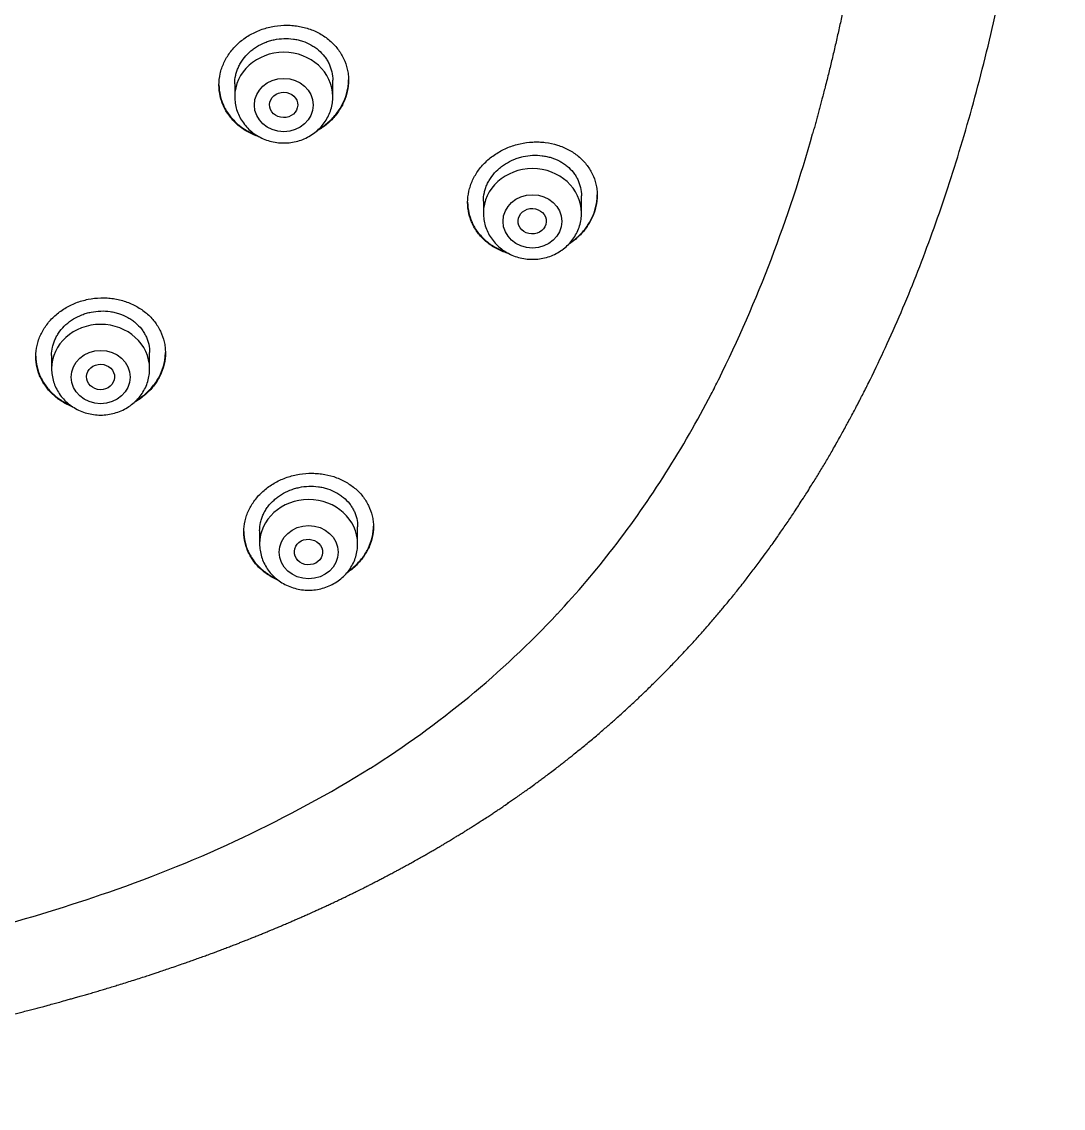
# Model space of a CAD drawing. Header units: millimetres. Extents: x 976 to 9349, y -1578 to 2211.
# Drawn here: x 2591.066 to 2594.04, y 255.822 to 258.926 of the extents above; entities that cross this region are included whole.
import ezdxf

# ---------------------------------------------------------------- set-up
doc = ezdxf.new("R2010")
doc.units = ezdxf.units.MM
doc.layers.add('Wbudowane', color=175, linetype='Continuous')

# ---------------------------------------------------------------- blocks, each defined once
blk = doc.blocks.new('Z$W@#21058')
for p, q in [((23.2736, 136.1124), (23.2736, 136.1593)), ((22.9936, 136.1495), (22.9936, 136.1124)), ((23.7037, 135.8144), (23.7037, 135.7801)), ((23.9837, 135.7801), (23.9837, 135.8292)), ((22.7506, 135.3353), (22.7506, 135.3814)), ((22.4706, 135.3736), (22.4706, 135.3353)), ((23.3446, 134.835), (23.3446, 134.8839)), ((23.0646, 134.8729), (23.0646, 134.835))]:
    blk.add_line(p, q)
for centre, radius, start, end in [((20.7561, 137.0895), 4.0356, 333.7525, 344.4374), ((21.9884, 136.4352), 2.6365, 316.9335, 322.3432), ((21.9311, 136.4955), 2.7195, 302.2141, 316.831), ((21.4332, 137.3417), 3.701, 288.9286, 301.7505), ((20.9677, 138.6447), 5.0846, 285.034, 289.1279)]:
    blk.add_arc(centre, radius, start, end)
for centre, start_param in [((23.1336, 136.1124), 3.141598), ((23.8437, 135.7801), 3.141593), ((22.6106, 135.3353), 3.141598), ((23.2046, 134.835), 3.141593)]:
    blk.add_ellipse(centre, major_axis=(-0.14, 0), ratio=0.906308, start_param=start_param, end_param=6.283185)
for centre, major_axis, ratio in [((23.1336, 136.0887), (-0.084, 0), 0.906308), ((23.1332, 136.0889), (-0.0401, 0.0009), 0.903893), ((23.8437, 135.7564), (-0.084, 0), 0.906308), ((23.843, 135.7568), (-0.0403, 0.0017), 0.901335), ((22.6106, 135.3117), (-0.084, 0), 0.906308), ((22.6103, 135.312), (-0.0401, 0.0011), 0.906171), ((23.2046, 134.8114), (-0.084, 0), 0.906308), ((23.204, 134.812), (-0.0402, 0.0022), 0.905767)]:
    blk.add_ellipse(centre, major_axis=major_axis, ratio=ratio)
for points, degree, knots in [([(24.8134, 135.3152), (24.8299, 135.3488), (24.8577, 135.4079), (24.903, 135.5106), (24.945, 135.6144), (24.9866, 135.7248), (25.0258, 135.8384), (25.0636, 135.9572), (25.0994, 136.0804), (25.1334, 136.2086), (25.1653, 136.3418), (25.1953, 136.4802), (25.2231, 136.6237), (25.2487, 136.7723), (25.272, 136.9262), (25.2928, 137.085), (25.311, 137.2487), (25.3265, 137.4167), (25.3392, 137.5888), (25.349, 137.7642), (25.3557, 137.9422), (25.3594, 138.1219), (25.3599, 138.3023), (25.3573, 138.4825), (25.3515, 138.6614), (25.3427, 138.8381), (25.3309, 139.0118), (25.3162, 139.1817), (25.2988, 139.3474), (25.2787, 139.5084), (25.2561, 139.6644), (25.231, 139.8153), (25.2037, 139.9609), (25.1743, 140.1013), (25.1427, 140.2365), (25.1091, 140.3667), (25.0736, 140.4918), (25.0363, 140.6121), (24.9972, 140.7277), (24.9563, 140.8388), (24.9137, 140.9456), (24.8694, 141.0484), (24.8235, 141.147), (24.7758, 141.2422), (24.7268, 141.3333), (24.6754, 141.422), (24.6237, 141.5056), (24.5683, 141.5886), (24.5347, 141.6362), (24.5147, 141.6635)], 3, [0, 0, 0, 0, 0.015328, 0.032003, 0.04915, 0.066822, 0.085085, 0.103921, 0.123405, 0.143553, 0.164377, 0.185929, 0.208198, 0.231213, 0.254939, 0.279422, 0.304569, 0.330392, 0.35677, 0.383669, 0.410932, 0.438468, 0.466116, 0.493711, 0.521135, 0.548203, 0.574851, 0.600926, 0.626403, 0.651177, 0.675248, 0.698572, 0.721161, 0.742992, 0.764128, 0.784529, 0.804276, 0.823364, 0.841825, 0.859738, 0.877072, 0.893907, 0.910284, 0.926216, 0.941751, 0.956935, 0.971793, 0.986369, 1, 1, 1, 1]), ([(24.8867, 138.288), (24.8909, 138.1423), (24.8922, 137.9962), (24.8907, 137.85), (24.8865, 137.7042), (24.8794, 137.5592), (24.8695, 137.3578), (24.8445, 137.0323), (24.8045, 136.7139), (24.7485, 136.4074), (24.6748, 136.1165), (24.6437, 136.0068)], 5, [0, 0, 0, 0, 0, 0, 0.388761, 0.388761, 0.388761, 0.388761, 0.388761, 0.764037, 1, 1, 1, 1, 1, 1]), ([(22.9486, 136.1458), (22.9486, 136.1566), (22.9498, 136.1674), (22.9533, 136.1833), (22.9548, 136.1886), (22.9583, 136.199), (22.9604, 136.2042), (22.9674, 136.2194), (22.9731, 136.2291), (22.9832, 136.2429), (22.9869, 136.2474), (22.9946, 136.256), (22.9987, 136.2601), (23.0115, 136.272), (23.0209, 136.2791), (23.0361, 136.2886), (23.0414, 136.2916), (23.0521, 136.297), (23.063, 136.302), (23.0744, 136.306), (23.086, 136.3095), (23.0919, 136.311), (23.1098, 136.3148), (23.1218, 136.3162), (23.1399, 136.3169), (23.1459, 136.3168), (23.158, 136.3162), (23.164, 136.3156), (23.1818, 136.3131), (23.1933, 136.3104), (23.21, 136.3048), (23.2156, 136.3027), (23.2263, 136.298), (23.2314, 136.2954), (23.2464, 136.287), (23.2557, 136.2806), (23.273, 136.2659), (23.2806, 136.2579), (23.2907, 136.245), (23.2938, 136.2405), (23.2995, 136.2312), (23.3021, 136.2264), (23.3091, 136.2117), (23.3126, 136.2016), (23.3162, 136.1859), (23.3171, 136.1806), (23.3183, 136.1699), (23.3186, 136.1645), (23.3186, 136.1484), (23.3174, 136.1377), (23.3139, 136.1216), (23.3124, 136.1163), (23.3088, 136.1058), (23.3048, 136.0956), (23.2996, 136.0857), (23.2939, 136.0759), (23.2907, 136.0712), (23.2806, 136.0573), (23.2729, 136.0487), (23.26, 136.0369), (23.2556, 136.0331), (23.2461, 136.0259), (23.2412, 136.0224), (23.2331, 136.0174), (23.23, 136.0155), (23.2268, 136.0138)], 3, [0, 0, 0, 0, 0.046942, 0.046942, 0.070412, 0.070412, 0.093883, 0.093883, 0.140825, 0.140825, 0.164295, 0.164295, 0.187766, 0.187766, 0.234708, 0.234708, 0.258178, 0.258178, 0.281649, 0.30512, 0.30512, 0.328591, 0.328591, 0.375532, 0.375532, 0.399003, 0.399003, 0.422474, 0.422474, 0.469415, 0.469415, 0.492886, 0.492886, 0.516357, 0.516357, 0.563298, 0.563298, 0.61024, 0.61024, 0.633711, 0.633711, 0.657181, 0.657181, 0.704123, 0.704123, 0.727594, 0.727594, 0.751064, 0.751064, 0.798006, 0.798006, 0.821477, 0.821477, 0.844947, 0.868418, 0.868418, 0.891889, 0.891889, 0.93883, 0.93883, 0.962301, 0.962301, 0.985772, 0.985772, 1, 1, 1, 1]), ([(22.9936, 136.1493), (22.9936, 136.1574), (22.9945, 136.1655), (22.9971, 136.1776), (22.9983, 136.1817), (23.0009, 136.1896), (23.004, 136.1973), (23.0079, 136.2048), (23.0123, 136.2122), (23.0147, 136.2158), (23.0224, 136.2263), (23.0282, 136.2328), (23.0379, 136.2417), (23.0413, 136.2446), (23.0484, 136.25), (23.0522, 136.2526), (23.0636, 136.2598), (23.0716, 136.2639), (23.0844, 136.269), (23.0887, 136.2705), (23.0975, 136.2732), (23.102, 136.2743), (23.1154, 136.2772), (23.1245, 136.2783), (23.1429, 136.2789), (23.152, 136.2784), (23.1654, 136.2765), (23.1699, 136.2757), (23.1786, 136.2737), (23.183, 136.2724), (23.1957, 136.2682), (23.2037, 136.2647), (23.2151, 136.2584), (23.2188, 136.2561), (23.2259, 136.2511), (23.2293, 136.2485), (23.239, 136.2403), (23.2448, 136.2343), (23.2524, 136.2244), (23.2548, 136.2209), (23.2591, 136.2139), (23.2631, 136.2067), (23.2661, 136.1992), (23.2688, 136.1915), (23.2699, 136.1876), (23.2727, 136.1756), (23.2736, 136.1675), (23.2736, 136.1593)], 3, [0, 0, 0, 0, 0.062411, 0.062411, 0.093664, 0.093664, 0.124917, 0.15617, 0.15617, 0.187423, 0.187423, 0.249928, 0.249928, 0.281181, 0.281181, 0.312434, 0.312434, 0.37494, 0.37494, 0.406193, 0.406193, 0.437446, 0.437446, 0.499952, 0.499952, 0.562458, 0.562458, 0.593711, 0.593711, 0.624964, 0.624964, 0.68747, 0.68747, 0.718723, 0.718723, 0.749976, 0.749976, 0.812482, 0.812482, 0.843735, 0.843735, 0.874988, 0.906241, 0.906241, 0.937494, 0.937494, 1, 1, 1, 1]), ([(23.2332, 136.0194), (23.2341, 136.02), (23.2351, 136.0206), (23.2461, 136.0275), (23.2555, 136.0346), (23.2684, 136.0466), (23.2726, 136.0508), (23.2803, 136.0594), (23.2875, 136.0682), (23.2937, 136.0777), (23.2995, 136.0874), (23.3021, 136.0924), (23.3091, 136.1076), (23.3126, 136.118), (23.3162, 136.134), (23.3171, 136.1394), (23.3182, 136.15), (23.3185, 136.1551), (23.3186, 136.1602)], 3, [0, 0, 0, 0, 0.018748, 0.018748, 0.215972, 0.215972, 0.314584, 0.314584, 0.413196, 0.511808, 0.511808, 0.61042, 0.61042, 0.807645, 0.807645, 0.906257, 0.906257, 1, 1, 1, 1]), ([(22.9486, 136.1468), (22.9487, 136.1363), (22.9499, 136.126), (22.9533, 136.1107), (22.9548, 136.1055), (22.9583, 136.0953), (22.9604, 136.0902), (22.9673, 136.0756), (22.973, 136.0663), (22.9831, 136.0533), (22.9867, 136.0491), (22.9944, 136.041), (22.9985, 136.0371), (23.0113, 136.0262), (23.0206, 136.0198), (23.0357, 136.0113), (23.0409, 136.0087), (23.0494, 136.005), (23.0526, 136.0037), (23.0558, 136.0025)], 3, [0, 0, 0, 0, 0.168122, 0.168122, 0.254874, 0.254874, 0.341627, 0.341627, 0.515132, 0.515132, 0.601884, 0.601884, 0.688637, 0.688637, 0.862142, 0.862142, 0.948894, 0.948894, 1, 1, 1, 1]), ([(23.0645, 135.9974), (23.0639, 135.9976), (23.0633, 135.9978), (23.0515, 136.0017), (23.0409, 136.0064), (23.0259, 136.0148), (23.021, 136.0178), (23.0116, 136.0243), (23.0071, 136.0278), (22.9943, 136.0387), (22.9867, 136.0467), (22.9765, 136.0597), (22.9734, 136.0643), (22.9676, 136.0736), (22.9625, 136.0831), (22.9584, 136.093), (22.9549, 136.1032), (22.9534, 136.1084), (22.9498, 136.1242), (22.9486, 136.1349), (22.9486, 136.1458)], 3, [0, 0, 0, 0, 0.008776, 0.008776, 0.17398, 0.17398, 0.256582, 0.256582, 0.339184, 0.339184, 0.504388, 0.504388, 0.58699, 0.58699, 0.669592, 0.752194, 0.752194, 0.834796, 0.834796, 1, 1, 1, 1]), ([(22.9936, 136.1124), (22.9936, 136.1056), (22.9945, 136.0942), (22.9986, 136.0753), (23.0056, 136.0578), (23.0151, 136.041), (23.0271, 136.0259), (23.0412, 136.0124), (23.0573, 136.001), (23.075, 135.9918), (23.0939, 135.9852), (23.1136, 135.9811), (23.1337, 135.9798), (23.1538, 135.9812), (23.1735, 135.9853), (23.1924, 135.992), (23.2101, 136.0012), (23.2262, 136.0126), (23.2403, 136.0262), (23.2523, 136.0414), (23.2618, 136.0582), (23.2687, 136.0757), (23.2727, 136.0945), (23.2736, 136.1058), (23.2736, 136.1124)], 3, [0, 0, 0, 0, 0.043723, 0.08855, 0.133515, 0.178674, 0.224062, 0.269684, 0.315523, 0.361546, 0.407709, 0.453968, 0.500279, 0.546601, 0.592892, 0.639107, 0.685199, 0.73112, 0.776832, 0.822308, 0.867548, 0.912577, 0.957444, 1, 1, 1, 1]), ([(23.6587, 135.8103), (23.6587, 135.8212), (23.6599, 135.8319), (23.6635, 135.8478), (23.665, 135.8531), (23.6685, 135.8635), (23.6706, 135.8688), (23.6776, 135.884), (23.6834, 135.8937), (23.6935, 135.9076), (23.6972, 135.9121), (23.705, 135.9208), (23.7091, 135.925), (23.722, 135.9369), (23.7314, 135.9441), (23.7467, 135.9538), (23.7519, 135.9569), (23.7626, 135.9624), (23.7736, 135.9675), (23.785, 135.9716), (23.7966, 135.9753), (23.8026, 135.9768), (23.8204, 135.9808), (23.8324, 135.9824), (23.8505, 135.9833), (23.8565, 135.9834), (23.8686, 135.9829), (23.8746, 135.9824), (23.8923, 135.9802), (23.9038, 135.9778), (23.9205, 135.9725), (23.926, 135.9705), (23.9366, 135.9661), (23.9418, 135.9637), (23.9567, 135.9557), (23.966, 135.9495), (23.9832, 135.9354), (23.9908, 135.9276), (24.0008, 135.9151), (24.0039, 135.9107), (24.0096, 135.9017), (24.0123, 135.897), (24.0192, 135.8826), (24.0227, 135.8727), (24.0263, 135.8573), (24.0272, 135.8521), (24.0284, 135.8414), (24.0287, 135.8361), (24.0287, 135.8201), (24.0276, 135.8095), (24.024, 135.7934), (24.0225, 135.7881), (24.0189, 135.7776), (24.0149, 135.7673), (24.0097, 135.7574), (24.0039, 135.7476), (24.0008, 135.7427), (23.9905, 135.7287), (23.9828, 135.72), (23.9699, 135.7079), (23.9654, 135.704), (23.956, 135.6967), (23.9512, 135.6933), (23.9462, 135.6901)], 3, [0, 0, 0, 0, 0.047637, 0.047637, 0.071456, 0.071456, 0.095274, 0.095274, 0.142911, 0.142911, 0.16673, 0.16673, 0.190549, 0.190549, 0.238186, 0.238186, 0.262004, 0.262004, 0.285823, 0.309641, 0.309641, 0.33346, 0.33346, 0.381097, 0.381097, 0.404916, 0.404916, 0.428734, 0.428734, 0.476371, 0.476371, 0.50019, 0.50019, 0.524008, 0.524008, 0.571646, 0.571646, 0.619283, 0.619283, 0.643101, 0.643101, 0.66692, 0.66692, 0.714557, 0.714557, 0.738376, 0.738376, 0.762194, 0.762194, 0.809831, 0.809831, 0.83365, 0.83365, 0.857468, 0.881287, 0.881287, 0.905106, 0.905106, 0.952743, 0.952743, 0.976561, 0.976561, 1, 1, 1, 1]), ([(23.7037, 135.8144), (23.7037, 135.8225), (23.7046, 135.8305), (23.7073, 135.8427), (23.7084, 135.8467), (23.7111, 135.8546), (23.7142, 135.8624), (23.7182, 135.8699), (23.7225, 135.8773), (23.7249, 135.8809), (23.7326, 135.8915), (23.7385, 135.898), (23.7482, 135.9071), (23.7516, 135.91), (23.7588, 135.9155), (23.7625, 135.9181), (23.774, 135.9254), (23.7821, 135.9296), (23.7948, 135.9348), (23.7992, 135.9364), (23.808, 135.9392), (23.8125, 135.9404), (23.8259, 135.9434), (23.835, 135.9446), (23.8534, 135.9455), (23.8625, 135.9451), (23.8758, 135.9435), (23.8802, 135.9427), (23.889, 135.9408), (23.8933, 135.9397), (23.906, 135.9357), (23.914, 135.9324), (23.9253, 135.9263), (23.929, 135.9241), (23.9361, 135.9193), (23.9395, 135.9168), (23.9491, 135.9088), (23.9549, 135.903), (23.9626, 135.8933), (23.965, 135.89), (23.9693, 135.8831), (23.9732, 135.8761), (23.9763, 135.8687), (23.9789, 135.8611), (23.9801, 135.8572), (23.9828, 135.8454), (23.9837, 135.8374), (23.9837, 135.8292)], 3, [0, 0, 0, 0, 0.0624499, 0.0624499, 0.0937016, 0.0937016, 0.1249532, 0.1562049, 0.1562049, 0.1874566, 0.1874566, 0.2499599, 0.2499599, 0.2812116, 0.2812116, 0.3124633, 0.3124633, 0.3749666, 0.3749666, 0.4062183, 0.4062183, 0.4374699, 0.4374699, 0.4999733, 0.4999733, 0.5624766, 0.5624766, 0.5937283, 0.5937283, 0.62498, 0.62498, 0.6874833, 0.6874833, 0.718735, 0.718735, 0.7499866, 0.7499866, 0.81249, 0.81249, 0.8437417, 0.8437417, 0.8749933, 0.906245, 0.906245, 0.9374967, 0.9374967, 1, 1, 1, 1]), ([(23.6587, 135.8112), (23.6588, 135.8007), (23.66, 135.7905), (23.6635, 135.7753), (23.6649, 135.7702), (23.6685, 135.7601), (23.6705, 135.7551), (23.6775, 135.7406), (23.6832, 135.7315), (23.6933, 135.7187), (23.6969, 135.7146), (23.7046, 135.7067), (23.7087, 135.7029), (23.7215, 135.6923), (23.7307, 135.686), (23.7459, 135.6779), (23.7511, 135.6754), (23.7605, 135.6714), (23.7646, 135.6698), (23.7689, 135.6684)], 3, [0, 0, 0, 0, 0.1652058, 0.1652058, 0.2506579, 0.2506579, 0.3361101, 0.3361101, 0.5070144, 0.5070144, 0.5924665, 0.5924665, 0.6779187, 0.6779187, 0.848823, 0.848823, 0.9342751, 0.9342751, 1, 1, 1, 1]), ([(23.7764, 135.6642), (23.7752, 135.6646), (23.774, 135.6649), (23.7617, 135.6688), (23.7511, 135.6732), (23.7361, 135.6813), (23.7312, 135.6842), (23.7218, 135.6905), (23.7173, 135.6939), (23.7045, 135.7045), (23.6969, 135.7123), (23.6867, 135.7251), (23.6836, 135.7296), (23.6778, 135.7387), (23.6727, 135.7481), (23.6686, 135.7579), (23.665, 135.768), (23.6635, 135.7731), (23.6599, 135.7888), (23.6587, 135.7995), (23.6587, 135.8103)], 3, [0, 0, 0, 0, 0.017213, 0.017213, 0.181011, 0.181011, 0.262909, 0.262909, 0.344808, 0.344808, 0.508606, 0.508606, 0.590505, 0.590505, 0.672404, 0.754303, 0.754303, 0.836202, 0.836202, 1, 1, 1, 1]), ([(23.9499, 135.6939), (23.9585, 135.6997), (23.9665, 135.7061), (23.9784, 135.7172), (23.9825, 135.7214), (23.9902, 135.7301), (23.9975, 135.7391), (24.0037, 135.7486), (24.0095, 135.7584), (24.0122, 135.7635), (24.0192, 135.7788), (24.0227, 135.7892), (24.0263, 135.8051), (24.0272, 135.8105), (24.0284, 135.8213), (24.0287, 135.8267), (24.0287, 135.832), (24.0287, 135.832), (24.0287, 135.832)], 3, [0, 0, 0, 0, 0.178103, 0.178103, 0.280818, 0.280818, 0.383532, 0.486246, 0.486246, 0.588961, 0.588961, 0.79439, 0.79439, 0.897104, 0.897104, 0.999818, 0.999818, 1, 1, 1, 1]), ([(23.7037, 135.7801), (23.7037, 135.7734), (23.7046, 135.762), (23.7087, 135.7431), (23.7157, 135.7257), (23.7252, 135.7088), (23.7371, 135.6937), (23.7513, 135.6802), (23.7673, 135.6688), (23.785, 135.6596), (23.8039, 135.6529), (23.8236, 135.6489), (23.8437, 135.6475), (23.8638, 135.6489), (23.8836, 135.6529), (23.9025, 135.6596), (23.9201, 135.6688), (23.9362, 135.6802), (23.9504, 135.6938), (23.9623, 135.709), (23.9719, 135.7258), (23.9787, 135.7433), (23.9828, 135.7622), (23.9837, 135.7735), (23.9837, 135.7801)], 3, [0, 0, 0, 0, 0.043416, 0.088242, 0.133206, 0.178365, 0.223751, 0.269371, 0.315209, 0.361231, 0.407394, 0.453652, 0.499964, 0.546286, 0.592577, 0.638793, 0.684885, 0.730809, 0.776522, 0.822, 0.867242, 0.912272, 0.95714, 1, 1, 1, 1]), ([(22.4256, 135.3702), (22.4256, 135.3809), (22.4268, 135.3915), (22.4304, 135.4072), (22.4318, 135.4124), (22.4354, 135.4227), (22.4374, 135.4278), (22.4444, 135.4428), (22.4501, 135.4523), (22.4602, 135.4658), (22.4639, 135.4703), (22.4716, 135.4788), (22.4757, 135.4828), (22.4886, 135.4944), (22.4979, 135.5014), (22.5131, 135.5108), (22.5184, 135.5137), (22.5291, 135.519), (22.54, 135.5238), (22.5514, 135.5277), (22.563, 135.5311), (22.569, 135.5326), (22.5869, 135.5362), (22.5989, 135.5375), (22.617, 135.538), (22.6231, 135.5379), (22.6352, 135.5372), (22.6412, 135.5366), (22.659, 135.5339), (22.6705, 135.5312), (22.6873, 135.5255), (22.6928, 135.5234), (22.7035, 135.5186), (22.7086, 135.516), (22.7236, 135.5077), (22.7329, 135.5012), (22.7502, 135.4865), (22.7578, 135.4786), (22.7678, 135.4657), (22.7709, 135.4612), (22.7766, 135.452), (22.7793, 135.4472), (22.7862, 135.4327), (22.7897, 135.4227), (22.7932, 135.4072), (22.7941, 135.4019), (22.7953, 135.3913), (22.7956, 135.386), (22.7956, 135.3701), (22.7945, 135.3595), (22.7909, 135.3437), (22.7894, 135.3384), (22.7859, 135.3281), (22.7819, 135.318), (22.7767, 135.3083), (22.771, 135.2987), (22.7678, 135.294), (22.7577, 135.2804), (22.75, 135.272), (22.7372, 135.2604), (22.7327, 135.2566), (22.7232, 135.2496), (22.7183, 135.2462), (22.7113, 135.2419), (22.7092, 135.2407), (22.7072, 135.2395)], 3, [0, 0, 0, 0, 0.047171, 0.047171, 0.070757, 0.070757, 0.094342, 0.094342, 0.141513, 0.141513, 0.165099, 0.165099, 0.188684, 0.188684, 0.235855, 0.235855, 0.259441, 0.259441, 0.283026, 0.306612, 0.306612, 0.330197, 0.330197, 0.377368, 0.377368, 0.400954, 0.400954, 0.424539, 0.424539, 0.47171, 0.47171, 0.495296, 0.495296, 0.518881, 0.518881, 0.566052, 0.566052, 0.613223, 0.613223, 0.636809, 0.636809, 0.660394, 0.660394, 0.707565, 0.707565, 0.731151, 0.731151, 0.754736, 0.754736, 0.801907, 0.801907, 0.825493, 0.825493, 0.849078, 0.872664, 0.872664, 0.896249, 0.896249, 0.94342, 0.94342, 0.967006, 0.967006, 0.990591, 0.990591, 1, 1, 1, 1]), ([(22.4706, 135.3735), (22.4706, 135.3815), (22.4715, 135.3895), (22.4742, 135.4014), (22.4753, 135.4054), (22.478, 135.4132), (22.4811, 135.4208), (22.485, 135.4282), (22.4893, 135.4354), (22.4917, 135.439), (22.4994, 135.4493), (22.5052, 135.4557), (22.5149, 135.4645), (22.5183, 135.4673), (22.5254, 135.4726), (22.5292, 135.4752), (22.5406, 135.4822), (22.5487, 135.4862), (22.5614, 135.4912), (22.5658, 135.4927), (22.5746, 135.4952), (22.579, 135.4963), (22.5925, 135.499), (22.6016, 135.5001), (22.6201, 135.5006), (22.6292, 135.5), (22.6426, 135.4981), (22.647, 135.4972), (22.6558, 135.4951), (22.6602, 135.4939), (22.6728, 135.4896), (22.6809, 135.486), (22.6923, 135.4797), (22.6959, 135.4774), (22.7031, 135.4724), (22.7065, 135.4698), (22.7161, 135.4616), (22.7219, 135.4556), (22.7296, 135.4458), (22.7319, 135.4424), (22.7363, 135.4354), (22.7402, 135.4283), (22.7432, 135.4208), (22.7459, 135.4132), (22.747, 135.4093), (22.7497, 135.3975), (22.7506, 135.3895), (22.7506, 135.3814)], 3, [0, 0, 0, 0, 0.062395, 0.062395, 0.093649, 0.093649, 0.124902, 0.156156, 0.156156, 0.187409, 0.187409, 0.249916, 0.249916, 0.28117, 0.28117, 0.312423, 0.312423, 0.37493, 0.37493, 0.406184, 0.406184, 0.437437, 0.437437, 0.499944, 0.499944, 0.562451, 0.562451, 0.593705, 0.593705, 0.624958, 0.624958, 0.687465, 0.687465, 0.718719, 0.718719, 0.749972, 0.749972, 0.812479, 0.812479, 0.843733, 0.843733, 0.874986, 0.90624, 0.90624, 0.937493, 0.937493, 1, 1, 1, 1]), ([(22.713, 135.2451), (22.713, 135.2451), (22.7131, 135.2452), (22.7232, 135.2514), (22.7326, 135.2583), (22.7456, 135.2701), (22.7497, 135.2742), (22.7574, 135.2826), (22.7646, 135.2913), (22.7708, 135.3006), (22.7766, 135.3101), (22.7792, 135.3151), (22.7862, 135.3301), (22.7897, 135.3403), (22.7932, 135.356), (22.7941, 135.3613), (22.7953, 135.3719), (22.7956, 135.377), (22.7956, 135.3821)], 3, [0, 0, 0, 0, 0.000989, 0.000989, 0.201543, 0.201543, 0.30182, 0.30182, 0.402097, 0.502374, 0.502374, 0.602651, 0.602651, 0.803205, 0.803205, 0.903482, 0.903482, 1, 1, 1, 1]), ([(22.5314, 135.2264), (22.5232, 135.2295), (22.5154, 135.2332), (22.5028, 135.2402), (22.4979, 135.2433), (22.4885, 135.2498), (22.484, 135.2532), (22.4713, 135.2641), (22.4636, 135.272), (22.4535, 135.285), (22.4504, 135.2895), (22.4447, 135.2987), (22.4395, 135.3082), (22.4354, 135.318), (22.4319, 135.328), (22.4304, 135.3332), (22.4268, 135.3488), (22.4256, 135.3594), (22.4256, 135.3702)], 3, [0, 0, 0, 0, 0.130544, 0.130544, 0.217489, 0.217489, 0.304435, 0.304435, 0.478326, 0.478326, 0.565272, 0.565272, 0.652218, 0.739163, 0.739163, 0.826109, 0.826109, 1, 1, 1, 1]), ([(22.4257, 135.3711), (22.4257, 135.3608), (22.4269, 135.3507), (22.4304, 135.3356), (22.4318, 135.3305), (22.4353, 135.3204), (22.4374, 135.3154), (22.4444, 135.3008), (22.45, 135.2917), (22.4601, 135.2788), (22.4637, 135.2746), (22.4714, 135.2665), (22.4754, 135.2627), (22.4882, 135.2518), (22.4975, 135.2454), (22.5126, 135.2369), (22.5178, 135.2343), (22.5234, 135.2318), (22.5236, 135.2317), (22.5238, 135.2316)], 3, [0, 0, 0, 0, 0.175672, 0.175672, 0.266864, 0.266864, 0.358056, 0.358056, 0.54044, 0.54044, 0.631632, 0.631632, 0.722824, 0.722824, 0.905208, 0.905208, 0.9964, 0.9964, 1, 1, 1, 1]), ([(22.4706, 135.3353), (22.4707, 135.3286), (22.4716, 135.3172), (22.4757, 135.2982), (22.4826, 135.2808), (22.4922, 135.264), (22.5041, 135.2488), (22.5183, 135.2353), (22.5344, 135.2239), (22.552, 135.2148), (22.5709, 135.2081), (22.5906, 135.2041), (22.6108, 135.2027), (22.6309, 135.2041), (22.6506, 135.2082), (22.6695, 135.2149), (22.6872, 135.2241), (22.7032, 135.2356), (22.7174, 135.2491), (22.7294, 135.2643), (22.7388, 135.2812), (22.7457, 135.2987), (22.7498, 135.3175), (22.7507, 135.3288), (22.7506, 135.3353)], 3, [0, 0, 0, 0, 0.043723, 0.08855, 0.133515, 0.178674, 0.224062, 0.269684, 0.315523, 0.361546, 0.407709, 0.453968, 0.500279, 0.546601, 0.592892, 0.639107, 0.685199, 0.73112, 0.776832, 0.822308, 0.867548, 0.912577, 0.957444, 1, 1, 1, 1]), ([(19.86, 133.2231), (19.9076, 133.2231), (19.9855, 133.2235), (20.114, 133.2253), (20.2269, 133.2279), (20.3305, 133.2311), (20.4194, 133.2345), (20.4953, 133.2379), (20.5574, 133.241), (20.6099, 133.2439), (20.6521, 133.2463), (20.6825, 133.2482), (20.7052, 133.2496), (20.7313, 133.2513), (20.7688, 133.2538), (20.818, 133.2573), (20.8664, 133.2609), (20.9053, 133.264), (20.927, 133.2658), (20.9437, 133.2672), (20.9726, 133.2696), (21.0214, 133.2739), (21.0688, 133.2783), (21.101, 133.2814), (21.1153, 133.2828), (21.1338, 133.2847), (21.17, 133.2883), (21.2155, 133.2932), (21.2531, 133.2973), (21.2743, 133.2997), (21.2907, 133.3016), (21.3181, 133.3048), (21.3552, 133.3092), (21.3867, 133.3131), (21.4084, 133.3159), (21.4391, 133.3198), (21.4784, 133.325), (21.518, 133.3305), (21.5412, 133.3337), (21.5713, 133.338), (21.6024, 133.3426), (21.6299, 133.3467), (21.6523, 133.3501), (21.6853, 133.3552), (21.7215, 133.361), (21.753, 133.3662), (21.7786, 133.3704), (21.8027, 133.3745), (21.8225, 133.378), (21.8462, 133.3821), (21.8733, 133.387), (21.9051, 133.3928), (21.9338, 133.3981), (21.9663, 133.4043), (21.998, 133.4105), (22.0325, 133.4173), (22.0648, 133.4239), (22.0949, 133.4302), (22.1181, 133.4351), (22.1406, 133.44), (22.1651, 133.4453), (22.1873, 133.4503), (22.2068, 133.4547), (22.2243, 133.4587), (22.2442, 133.4633), (22.2667, 133.4686), (22.2875, 133.4735), (22.3083, 133.4786), (22.328, 133.4834), (22.3494, 133.4887), (22.3687, 133.4936), (22.3863, 133.498), (22.402, 133.5021), (22.4178, 133.5062), (22.4329, 133.5102), (22.4473, 133.514), (22.4624, 133.5181), (22.4776, 133.5222), (22.4955, 133.5271), (22.5121, 133.5317), (22.5272, 133.536), (22.5398, 133.5395), (22.5529, 133.5433), (22.5667, 133.5472), (22.5811, 133.5514), (22.5959, 133.5558), (22.6109, 133.5602), (22.6264, 133.5649), (22.6418, 133.5695), (22.6589, 133.5748), (22.6768, 133.5803), (22.6962, 133.5864), (22.7155, 133.5925), (22.7334, 133.5983), (22.7482, 133.6031), (22.7608, 133.6072), (22.773, 133.6113), (22.7873, 133.6161), (22.8043, 133.6218), (22.8233, 133.6283), (22.8414, 133.6345), (22.8576, 133.6402), (22.8705, 133.6448), (22.8842, 133.6497), (22.898, 133.6547), (22.914, 133.6605), (22.9281, 133.6656), (22.9414, 133.6706), (22.954, 133.6753), (22.9676, 133.6805), (22.9818, 133.6859), (22.9944, 133.6907), (23.0059, 133.6952), (23.0159, 133.6991), (23.0282, 133.7039), (23.0409, 133.709), (23.0548, 133.7145), (23.0667, 133.7194), (23.0783, 133.7241), (23.0887, 133.7284), (23.1004, 133.7332), (23.1123, 133.7382), (23.1244, 133.7433), (23.1362, 133.7483), (23.1478, 133.7533), (23.1598, 133.7585), (23.17, 133.7629), (23.1804, 133.7675), (23.1908, 133.7721), (23.2035, 133.7777), (23.2159, 133.7833), (23.2284, 133.789), (23.2393, 133.794), (23.2511, 133.7994), (23.2627, 133.8048), (23.2754, 133.8107), (23.2873, 133.8164), (23.2986, 133.8217), (23.3101, 133.8273), (23.3212, 133.8327), (23.3327, 133.8383), (23.3449, 133.8443), (23.3576, 133.8506), (23.3704, 133.857), (23.3824, 133.8631), (23.3939, 133.869), (23.4055, 133.875), (23.4167, 133.8808), (23.4289, 133.8872), (23.4417, 133.8939), (23.4534, 133.9002), (23.4643, 133.9061), (23.4755, 133.9121), (23.4873, 133.9186), (23.5005, 133.9259), (23.5138, 133.9333), (23.5266, 133.9405), (23.5379, 133.9469), (23.5487, 133.9531), (23.5595, 133.9594), (23.571, 133.9661), (23.582, 133.9725), (23.594, 133.9797), (23.6059, 133.9868), (23.6171, 133.9936), (23.6274, 133.9998), (23.6374, 134.006), (23.648, 134.0125), (23.6578, 134.0187), (23.6676, 134.0248), (23.6776, 134.0311), (23.6889, 134.0384), (23.7017, 134.0466), (23.7149, 134.0552), (23.7272, 134.0633), (23.7376, 134.0702), (23.748, 134.0771), (23.7597, 134.085), (23.772, 134.0934), (23.7843, 134.1019), (23.7962, 134.1102), (23.8089, 134.1191), (23.8221, 134.1284), (23.836, 134.1384), (23.8497, 134.1484), (23.8623, 134.1576), (23.8739, 134.1662), (23.8858, 134.1751), (23.8994, 134.1854), (23.9129, 134.1957), (23.9253, 134.2053), (23.937, 134.2144), (23.9482, 134.2233), (23.9607, 134.2332), (23.9742, 134.2442), (23.9889, 134.2561), (24.004, 134.2686), (24.0188, 134.281), (24.0336, 134.2935), (24.0472, 134.3052), (24.0599, 134.3163), (24.0718, 134.3267), (24.0842, 134.3377), (24.0965, 134.3488), (24.1099, 134.3609), (24.1229, 134.3729), (24.1356, 134.3847), (24.1471, 134.3956), (24.1594, 134.4073), (24.1727, 134.4201), (24.1861, 134.4331), (24.2, 134.4469), (24.2134, 134.4603), (24.2274, 134.4745), (24.2401, 134.4875), (24.253, 134.501), (24.267, 134.5157), (24.2827, 134.5324), (24.2975, 134.5486), (24.3111, 134.5635), (24.3233, 134.5772), (24.3354, 134.5908), (24.3475, 134.6047), (24.3591, 134.618), (24.3703, 134.6312), (24.3808, 134.6436), (24.3913, 134.6562), (24.4019, 134.669), (24.4131, 134.6827), (24.4244, 134.6967), (24.4365, 134.712), (24.4485, 134.7272), (24.4603, 134.7424), (24.4713, 134.7568), (24.4826, 134.7717), (24.4953, 134.7888), (24.508, 134.806), (24.5202, 134.8229), (24.5317, 134.8389), (24.5434, 134.8554), (24.555, 134.872), (24.5657, 134.8877), (24.5761, 134.9031), (24.5865, 134.9185), (24.5963, 134.9334), (24.6066, 134.9491), (24.6167, 134.9647), (24.6275, 134.9817), (24.6376, 134.9978), (24.6478, 135.0141), (24.6569, 135.029), (24.6658, 135.0437), (24.6746, 135.0584), (24.6837, 135.0737), (24.6926, 135.0889), (24.7018, 135.1048), (24.7111, 135.1211), (24.7201, 135.1371), (24.729, 135.1531), (24.7374, 135.1683), (24.7458, 135.1838), (24.7542, 135.1994), (24.7629, 135.2157), (24.7708, 135.2308), (24.7783, 135.2454), (24.7861, 135.2606), (24.794, 135.2761), (24.8017, 135.2914), (24.8058, 135.2997), (24.8083, 135.3047)], 3, [0, 0, 0, 0, 0.022611, 0.044559, 0.064656, 0.082797, 0.09806, 0.111423, 0.122309, 0.130602, 0.13884, 0.144427, 0.146461, 0.15073, 0.158077, 0.166104, 0.176519, 0.183416, 0.186505, 0.18786, 0.19218, 0.201639, 0.213454, 0.217051, 0.218581, 0.220944, 0.226746, 0.237622, 0.244852, 0.246497, 0.248799, 0.253451, 0.260936, 0.2683, 0.270049, 0.27237, 0.284459, 0.290808, 0.293277, 0.29668, 0.306686, 0.309732, 0.311217, 0.318572, 0.327152, 0.330387, 0.335302, 0.340705, 0.343199, 0.345786, 0.353315, 0.357601, 0.3627, 0.368585, 0.374918, 0.379609, 0.387009, 0.392159, 0.395744, 0.399422, 0.404207, 0.408844, 0.411381, 0.414634, 0.418263, 0.422085, 0.426732, 0.429496, 0.43328, 0.437359, 0.441073, 0.443703, 0.446851, 0.449618, 0.452244, 0.455034, 0.457413, 0.460443, 0.463305, 0.46714, 0.46951, 0.471536, 0.474015, 0.476638, 0.479078, 0.481898, 0.484714, 0.487283, 0.490415, 0.493116, 0.496712, 0.500237, 0.503812, 0.507303, 0.510117, 0.512026, 0.514238, 0.516874, 0.519946, 0.523654, 0.527433, 0.530004, 0.532675, 0.534638, 0.537653, 0.540418, 0.543554, 0.545537, 0.547886, 0.550629, 0.553223, 0.555866, 0.557741, 0.55969, 0.56154, 0.56469, 0.566886, 0.569404, 0.571447, 0.57349, 0.57535, 0.578102, 0.580296, 0.582252, 0.584852, 0.586985, 0.589104, 0.590747, 0.592943, 0.595132, 0.59802, 0.60016, 0.602352, 0.604353, 0.606987, 0.609135, 0.611742, 0.613918, 0.61572, 0.618473, 0.620455, 0.622498, 0.625616, 0.627956, 0.630036, 0.632749, 0.634796, 0.636912, 0.639409, 0.642094, 0.644551, 0.646455, 0.648627, 0.651276, 0.653578, 0.656607, 0.659296, 0.661381, 0.663466, 0.665907, 0.668005, 0.670514, 0.672608, 0.675455, 0.677846, 0.679547, 0.68182, 0.68408, 0.686154, 0.687954, 0.690216, 0.692394, 0.695107, 0.698274, 0.700751, 0.702902, 0.704923, 0.707365, 0.710421, 0.712814, 0.715308, 0.718159, 0.721058, 0.723883, 0.727257, 0.730061, 0.732225, 0.734948, 0.737957, 0.741272, 0.743996, 0.746328, 0.749164, 0.751638, 0.754819, 0.758445, 0.761755, 0.765256, 0.76877, 0.772077, 0.774829, 0.777765, 0.780547, 0.783704, 0.786645, 0.790175, 0.793164, 0.79592, 0.798638, 0.802295, 0.805813, 0.808642, 0.812754, 0.81603, 0.819292, 0.822508, 0.826086, 0.830195, 0.834803, 0.837899, 0.841036, 0.844668, 0.847714, 0.850942, 0.854169, 0.857083, 0.859677, 0.863016, 0.866031, 0.869217, 0.872744, 0.876553, 0.879691, 0.88311, 0.886354, 0.88986, 0.894612, 0.897922, 0.901149, 0.905305, 0.908845, 0.912163, 0.915602, 0.91893, 0.922272, 0.925281, 0.929138, 0.932374, 0.936205, 0.939512, 0.942848, 0.945685, 0.948897, 0.95217, 0.955367, 0.95853, 0.962175, 0.965585, 0.968582, 0.972166, 0.975065, 0.978281, 0.981819, 0.985185, 0.987561, 0.990867, 0.994465, 0.997224, 1, 1, 1, 1]), ([(24.0753, 134.8241), (24.182, 134.9624), (24.283, 135.1235), (24.3686, 135.2909), (24.3758, 135.3052)], 3, [0, 0, 0, 0, 0.915194, 1, 1, 1, 1]), ([(23.0196, 134.8692), (23.0196, 134.8798), (23.0208, 134.8903), (23.0244, 134.9058), (23.0258, 134.911), (23.0294, 134.9212), (23.0314, 134.9264), (23.0384, 134.9413), (23.0442, 134.9507), (23.0543, 134.9643), (23.058, 134.9687), (23.0657, 134.9772), (23.0698, 134.9812), (23.0827, 134.9929), (23.0921, 134.9999), (23.1074, 135.0093), (23.1127, 135.0122), (23.1234, 135.0175), (23.1344, 135.0224), (23.1458, 135.0264), (23.1574, 135.0298), (23.1634, 135.0313), (23.1813, 135.035), (23.1934, 135.0365), (23.2115, 135.0371), (23.2176, 135.037), (23.2297, 135.0364), (23.2357, 135.0358), (23.2534, 135.0334), (23.2649, 135.0308), (23.2817, 135.0254), (23.2872, 135.0233), (23.2978, 135.0187), (23.3081, 135.0137), (23.3177, 135.0079), (23.327, 135.0016), (23.3315, 134.9983), (23.3444, 134.9876), (23.352, 134.9799), (23.3619, 134.9673), (23.365, 134.963), (23.3707, 134.954), (23.3733, 134.9493), (23.3802, 134.9352), (23.3837, 134.9254), (23.3872, 134.9102), (23.3881, 134.9051), (23.3893, 134.8946), (23.3896, 134.8894), (23.3896, 134.8738), (23.3884, 134.8634), (23.3849, 134.8478), (23.3834, 134.8426), (23.3799, 134.8325), (23.3758, 134.8225), (23.3706, 134.8128), (23.3649, 134.8033), (23.3617, 134.7987), (23.3515, 134.7851), (23.3438, 134.7767), (23.3309, 134.765), (23.3264, 134.7613), (23.319, 134.7558), (23.3163, 134.7539), (23.3136, 134.752)], 3, [0, 0, 0, 0, 0.048124, 0.048124, 0.072186, 0.072186, 0.096249, 0.096249, 0.144373, 0.144373, 0.168435, 0.168435, 0.192497, 0.192497, 0.240621, 0.240621, 0.264683, 0.264683, 0.288746, 0.312808, 0.312808, 0.33687, 0.33687, 0.384994, 0.384994, 0.409056, 0.409056, 0.433118, 0.433118, 0.481243, 0.481243, 0.505305, 0.505305, 0.529367, 0.553429, 0.553429, 0.577491, 0.577491, 0.625615, 0.625615, 0.649678, 0.649678, 0.67374, 0.67374, 0.721864, 0.721864, 0.745926, 0.745926, 0.769988, 0.769988, 0.818112, 0.818112, 0.842175, 0.842175, 0.866237, 0.890299, 0.890299, 0.914361, 0.914361, 0.962485, 0.962485, 0.986547, 0.986547, 1, 1, 1, 1]), ([(23.0646, 134.8729), (23.0646, 134.8808), (23.0655, 134.8887), (23.0682, 134.9005), (23.0693, 134.9045), (23.072, 134.9122), (23.0751, 134.9198), (23.079, 134.9272), (23.0833, 134.9344), (23.0857, 134.9379), (23.0934, 134.9482), (23.0992, 134.9546), (23.109, 134.9634), (23.1124, 134.9662), (23.1195, 134.9716), (23.1233, 134.9741), (23.1348, 134.9812), (23.1428, 134.9852), (23.1556, 134.9902), (23.16, 134.9918), (23.1688, 134.9944), (23.1733, 134.9955), (23.1867, 134.9983), (23.1959, 134.9994), (23.2144, 135.0001), (23.2234, 134.9996), (23.2368, 134.9978), (23.2413, 134.997), (23.25, 134.995), (23.2544, 134.9938), (23.267, 134.9897), (23.2751, 134.9863), (23.2864, 134.9801), (23.2901, 134.9779), (23.2972, 134.9731), (23.3006, 134.9705), (23.3102, 134.9625), (23.316, 134.9567), (23.3236, 134.9471), (23.326, 134.9438), (23.3303, 134.9369), (23.3341, 134.93), (23.3372, 134.9227), (23.3399, 134.9152), (23.341, 134.9114), (23.3437, 134.8998), (23.3446, 134.8919), (23.3446, 134.8839)], 3, [0, 0, 0, 0, 0.062327, 0.062327, 0.093583, 0.093583, 0.124838, 0.156094, 0.156094, 0.18735, 0.18735, 0.249861, 0.249861, 0.281117, 0.281117, 0.312373, 0.312373, 0.374885, 0.374885, 0.40614, 0.40614, 0.437396, 0.437396, 0.499908, 0.499908, 0.562419, 0.562419, 0.593675, 0.593675, 0.624931, 0.624931, 0.687442, 0.687442, 0.718698, 0.718698, 0.749954, 0.749954, 0.812465, 0.812465, 0.843721, 0.843721, 0.874977, 0.906233, 0.906233, 0.937488, 0.937488, 1, 1, 1, 1]), ([(23.3166, 134.7557), (23.3231, 134.7602), (23.3292, 134.7651), (23.3394, 134.7742), (23.3435, 134.7783), (23.3512, 134.7867), (23.3585, 134.7954), (23.3647, 134.8047), (23.3705, 134.8142), (23.3731, 134.8191), (23.3801, 134.8339), (23.3836, 134.8441), (23.3872, 134.8596), (23.3881, 134.8648), (23.3893, 134.8752), (23.3896, 134.8803), (23.3896, 134.8854)], 3, [0, 0, 0, 0, 0.143932, 0.143932, 0.251341, 0.251341, 0.358751, 0.46616, 0.46616, 0.57357, 0.57357, 0.788388, 0.788388, 0.895798, 0.895798, 1, 1, 1, 1]), ([(23.0196, 134.8701), (23.0197, 134.8599), (23.0209, 134.8499), (23.0243, 134.835), (23.0258, 134.83), (23.0293, 134.8201), (23.0314, 134.8152), (23.0383, 134.8009), (23.044, 134.7919), (23.054, 134.7793), (23.0576, 134.7752), (23.0653, 134.7673), (23.0693, 134.7636), (23.082, 134.7531), (23.0913, 134.7468), (23.1047, 134.7395), (23.1082, 134.7378), (23.1117, 134.7362)], 3, [0, 0, 0, 0, 0.181812, 0.181812, 0.27618, 0.27618, 0.370549, 0.370549, 0.559285, 0.559285, 0.653654, 0.653654, 0.748022, 0.748022, 0.936759, 0.936759, 1, 1, 1, 1]), ([(23.1171, 134.7319), (23.1118, 134.7341), (23.1066, 134.7366), (23.0966, 134.742), (23.0917, 134.7449), (23.0823, 134.7512), (23.0779, 134.7545), (23.0652, 134.7651), (23.0575, 134.7728), (23.0474, 134.7855), (23.0443, 134.7899), (23.0386, 134.7989), (23.0335, 134.8081), (23.0294, 134.8178), (23.0259, 134.8276), (23.0244, 134.8327), (23.0208, 134.8481), (23.0196, 134.8585), (23.0196, 134.8692)], 3, [0, 0, 0, 0, 0.091228, 0.091228, 0.182105, 0.182105, 0.272983, 0.272983, 0.454737, 0.454737, 0.545614, 0.545614, 0.636491, 0.727368, 0.727368, 0.818246, 0.818246, 1, 1, 1, 1]), ([(23.0646, 134.835), (23.0646, 134.8283), (23.0655, 134.817), (23.0696, 134.798), (23.0766, 134.7806), (23.0861, 134.7638), (23.098, 134.7486), (23.1122, 134.7351), (23.1282, 134.7237), (23.1459, 134.7146), (23.1648, 134.7079), (23.1845, 134.7038), (23.2046, 134.7025), (23.2247, 134.7038), (23.2445, 134.7079), (23.2633, 134.7146), (23.281, 134.7238), (23.2971, 134.7352), (23.3113, 134.7487), (23.3232, 134.7639), (23.3328, 134.7808), (23.3396, 134.7983), (23.3437, 134.8171), (23.3446, 134.8284), (23.3446, 134.835)], 3, [0, 0, 0, 0, 0.043416, 0.088242, 0.133206, 0.178365, 0.223751, 0.269371, 0.315209, 0.361231, 0.407394, 0.453652, 0.499964, 0.546286, 0.592577, 0.638793, 0.684885, 0.730809, 0.776522, 0.822, 0.867242, 0.912272, 0.95714, 1, 1, 1, 1])]:
    blk.add_open_spline(points, degree=degree, knots=knots)
for points in [[(24.8024, 135.2929), (24.8061, 135.3003), (24.8098, 135.3078), (24.8134, 135.3152)], [(23.3804, 134.1943), (23.3807, 134.1946), (23.3811, 134.1948), (23.3815, 134.1951)]]:
    blk.add_open_spline(points, degree=3)

msp = doc.modelspace()

# ---------------------------------------------------------------- block references
at = {"layer": 'Wbudowane'}
msp.add_blockref('Z$W@#21058', (2568.6809, 122.599), dxfattribs=at)

doc.saveas('drawing.dxf')
